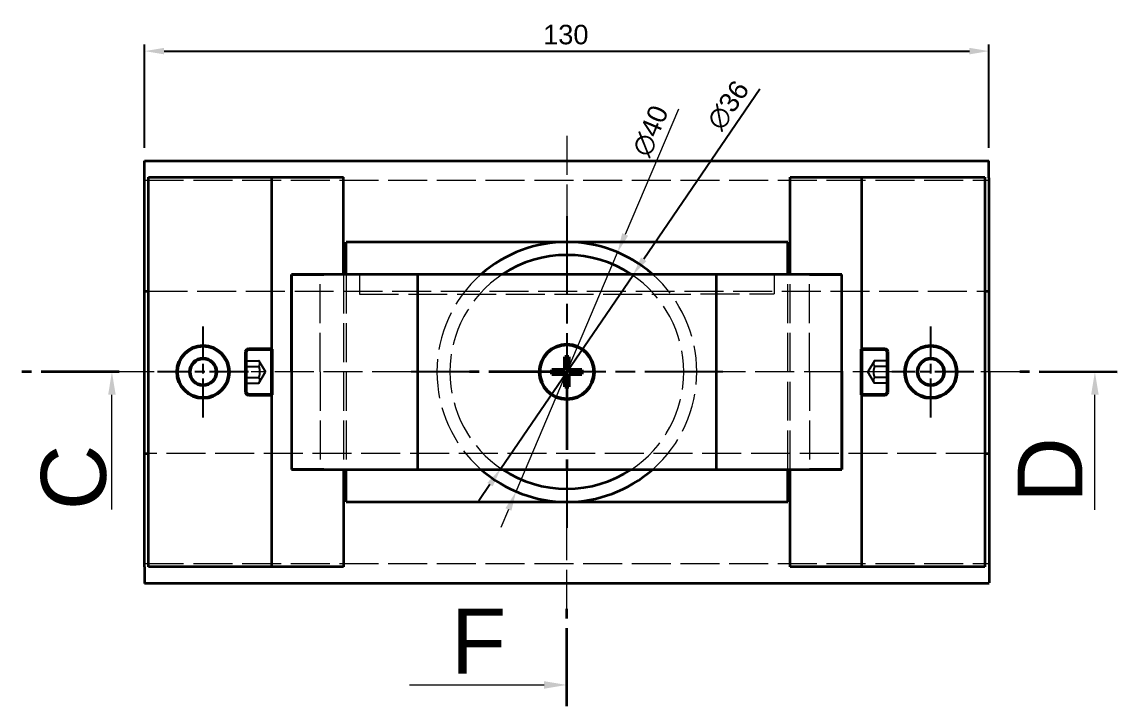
# Model space of a CAD drawing. Header units: millimetres. Extents: x 172 to 840, y -38 to 597.
# Drawn here: x 172.3 to 340.9, y 149.8 to 255.1 of the extents above; entities that cross this region are included whole.
import ezdxf

# ---------------------------------------------------------------- set-up
doc = ezdxf.new("R2010")
doc.units = ezdxf.units.MM
for name, pattern in [('3.1_Alcado_Superior$0$AM_ISO02W050', [7.5, 6, -1.5]), ('3.1_Alcado_Superior$0$AM_ISO02W050x2', [3.75, 3, -0.75]), ('3.1_Alcado_Superior$0$AM_ISO08W050', [18, 12, -1.5, 3, -1.5]), ('3.1_Alcado_Superior$0$AM_ISO08W050x2', [9, 6, -0.75, 1.5, -0.75]), ('AM_ISO02W050', [7.5, 6, -1.5]), ('AM_ISO08W050', [18, 12, -1.5, 3, -1.5])]:
    doc.linetypes.add(name, pattern=pattern)
for name, color, linetype, lineweight in [('3.1_Alcado_Superior$0$AM_0N', 7, 'Continuous', 50), ('3.1_Alcado_Superior$0$AM_3N', 6, 'AM_ISO02W050', 25), ('3.1_Alcado_Superior$0$AM_5', 3, 'Continuous', 18), ('3.1_Alcado_Superior$0$AM_7', 4, 'AM_ISO08W050', 25), ('3.1_Alcado_Superior$0$AM_7N', 4, 'AM_ISO08W050', 25), ('3.1_Alcado_Superior$0$Contorno', 7, 'Continuous', 35), ('3.1_Alcado_Superior$0$Corte_secção', 1, '3.1_Alcado_Superior$0$AM_ISO08W050', 35), ('3.1_Alcado_Superior$0$Eixos', 3, '3.1_Alcado_Superior$0$AM_ISO08W050', 18), ('3.1_Alcado_Superior$0$Invisível', 7, '3.1_Alcado_Superior$0$AM_ISO02W050', 18), ('AM_5', 3, 'Continuous', 18)]:
    doc.layers.add(name, color=color, linetype=linetype, lineweight=lineweight)
doc.styles.add('3.1_Alcado_Superior$0$Standard', font='arial.ttf')
doc.styles.get("Standard").update_dxf_attribs({"font": 'arial.ttf'})
doc.dimstyles.new('ISO-25$0', dxfattribs={"dimtxt": 3, "dimasz": 3, "dimexe": 1, "dimexo": 2, "dimgap": 1, "dimtad": 1, "dimdec": 1, "dimtxsty": 'Standard', "dimcen": 2.5, "dimadec": 0, "dimazin": 0, "dimtfac": 1, "dimtdec": 1, "dimtmove": 0, "dimatfit": 3, "dimfxl": 1, "dimarcsym": 0})
doc.dimstyles.new('ISO-25$3', dxfattribs={"dimtxt": 3, "dimasz": 3, "dimexe": 1, "dimexo": 2, "dimgap": 1, "dimtad": 1, "dimdec": 1, "dimtxsty": 'Standard', "dimcen": 2.5, "dimadec": 0, "dimazin": 0, "dimtfac": 1, "dimtdec": 1, "dimtmove": 0, "dimatfit": 3, "dimfxl": 1, "dimarcsym": 0})

# ---------------------------------------------------------------- blocks, each defined once
blk = doc.blocks.new('*D12')
at = {"layer": 'AM_5', "color": 0, "lineweight": -2, "transparency": 16777216}
for p, q in [((191.18, 235.72), (191.18, 251.63)), ((321.18, 235.72), (321.18, 251.63)), ((194.18, 250.63), (318.18, 250.63))]:
    blk.add_line(p, q, dxfattribs=at)
at = {"layer": 'AM_5', "color": 0, "transparency": 16777216}
for points in [[(194.18, 251.13), (194.18, 250.13), (191.18, 250.63)], [(318.18, 251.13), (318.18, 250.13), (321.18, 250.63)]]:
    blk.add_solid(points, dxfattribs=at)
at = {"layer": 'Defpoints', "color": 0, "transparency": 16777216}
for p in [(321.18, 250.63), (191.18, 233.72), (321.18, 233.72)]:
    blk.add_point(p, dxfattribs=at)
at = {"layer": 'AM_5', "color": 0, "transparency": 16777216, "insert": (256.03, 253.16), "char_height": 3, "attachment_point": 5}
blk.add_mtext('130', dxfattribs=at)
blk = doc.blocks.new('*D26')
at = {"layer": 'AM_5', "color": 0, "lineweight": -2, "transparency": 16777216}
for p, q in [((285.89, 244.76), (268.02, 218.58)), ((246.04, 186.37), (266.33, 216.1)), ((244.35, 183.89), (242.66, 181.41))]:
    blk.add_line(p, q, dxfattribs=at)
at = {"layer": 'AM_5', "color": 0, "transparency": 16777216}
for points in [[(267.61, 218.86), (268.44, 218.3), (266.33, 216.1)], [(243.94, 184.17), (244.76, 183.61), (246.04, 186.37)]]:
    blk.add_solid(points, dxfattribs=at)
at = {"layer": 'Defpoints', "color": 0, "transparency": 16777216}
for p in [(266.33, 216.1), (246.04, 186.37)]:
    blk.add_point(p, dxfattribs=at)
at = {"layer": 'AM_5', "color": 0, "transparency": 16777216, "insert": (281.03, 242.29), "char_height": 3, "attachment_point": 5, "rotation": 55.6909}
blk.add_mtext('∅36', dxfattribs=at)

msp = doc.modelspace()

# ---------------------------------------------------------------- linework, layer by layer
at = {"layer": '3.1_Alcado_Superior$0$AM_0N'}
for p, q in [((206.79, 198.14), (206.79, 204.34)), ((207.19, 204.74), (210.79, 204.74)), ((210.79, 203.24), (210.79, 204.74)), ((305.15, 204.74), (301.55, 204.74)), ((301.55, 204.74), (301.55, 203.24)), ((305.55, 204.34), (305.55, 198.14)), ((210.79, 199.24), (210.79, 203.24)), ((255.86, 203.54), (256.52, 203.54)), ((255.86, 201.57), (255.86, 203.54)), ((256.52, 201.57), (256.52, 203.54)), ((301.55, 203.24), (301.55, 199.24)), ((253.89, 201.57), (253.89, 200.91)), ((253.89, 201.57), (255.86, 201.57)), ((253.89, 200.91), (255.86, 200.91)), ((255.86, 198.94), (255.86, 200.91)), ((256.52, 201.57), (258.49, 201.57)), ((256.52, 198.94), (256.52, 200.91)), ((256.52, 200.91), (258.49, 200.91)), ((258.49, 201.57), (258.49, 200.91)), ((210.79, 197.74), (210.79, 199.24)), ((301.55, 199.24), (301.55, 197.74)), ((207.19, 197.74), (210.79, 197.74)), ((255.86, 198.94), (256.52, 198.94)), ((305.15, 197.74), (301.55, 197.74))]:
    msp.add_line(p, q, dxfattribs=at)
for centre, radius in [((200.19, 201.24), 4), ((256.19, 201.24), 4.2), ((312.23, 201.24), 4), ((200.19, 201.24), 2.05), ((312.23, 201.24), 2.05)]:
    msp.add_circle(centre, radius, dxfattribs=at)
for centre, start, end in [((207.19, 204.34), 90, 180), ((305.15, 204.34), 0, 90), ((207.19, 198.14), 180, 270), ((305.15, 198.14), 270, 0)]:
    msp.add_arc(centre, 0.4, start, end, dxfattribs=at)
at = {"layer": '3.1_Alcado_Superior$0$AM_3N', "linetype": '3.1_Alcado_Superior$0$AM_ISO02W050x2'}
for p, q in [((206.79, 202.97), (208.79, 202.97)), ((208.79, 202.97), (209.79, 201.24)), ((303.55, 202.97), (302.55, 201.24)), ((305.55, 202.97), (303.55, 202.97)), ((206.79, 202.1), (208.79, 202.1)), ((208.79, 199.5), (209.79, 201.24)), ((303.55, 199.5), (302.55, 201.24)), ((305.55, 202.1), (303.55, 202.1)), ((206.79, 200.37), (208.79, 200.37)), ((206.79, 199.5), (208.79, 199.5)), ((305.55, 200.37), (303.55, 200.37)), ((305.55, 199.5), (303.55, 199.5))]:
    msp.add_line(p, q, dxfattribs=at)
for centre, radius, start, end in [((208.23, 202.54), 0.705, 322.1211, 37.8789), ((304.11, 202.54), 0.705, 142.1211, 217.8789), ((206.34, 201.24), 2.6, 340.5288, 19.4712), ((306, 201.24), 2.6, 160.5288, 199.4712), ((208.23, 199.94), 0.705, 322.1211, 37.8789), ((304.11, 199.94), 0.705, 142.1211, 217.8789)]:
    msp.add_arc(centre, radius, start, end, dxfattribs=at)
at = {"layer": '3.1_Alcado_Superior$0$AM_5'}
for p, q in [((186.15, 180.06), (186.15, 197.74)), ((337.49, 180.03), (337.49, 197.73)), ((231.96, 153.05), (237.82, 153.05)), ((237.82, 153.05), (252.68, 153.05))]:
    msp.add_line(p, q, dxfattribs=at)
at = {"layer": '3.1_Alcado_Superior$0$AM_5', "linetype": 'Continuous'}
for points in [[(186.73, 197.74), (185.57, 197.74), (186.15, 201.24)], [(338.07, 197.73), (336.91, 197.73), (337.49, 201.23)], [(252.68, 152.47), (252.68, 153.63), (256.18, 153.05)]]:
    msp.add_trace(points, dxfattribs=at)
at = {"layer": '3.1_Alcado_Superior$0$AM_7'}
for p, q in [((256.21, 225.22), (256.21, 201.24)), ((241.19, 201.24), (232.23, 201.24)), ((280.2, 201.24), (256.21, 201.24)), ((256.19, 186.24), (256.21, 177.25))]:
    msp.add_line(p, q, dxfattribs=at)
at = {"layer": '3.1_Alcado_Superior$0$AM_7N', "linetype": '3.1_Alcado_Superior$0$AM_ISO08W050x2'}
for p, q in [((200.19, 194.24), (200.19, 208.24)), ((312.23, 194.24), (312.23, 208.24)), ((207.19, 201.24), (193.19, 201.24)), ((318.84, 201.24), (306.21, 201.24))]:
    msp.add_line(p, q, dxfattribs=at)
at = {"layer": '3.1_Alcado_Superior$0$Contorno'}
for p, q in [((191.18, 233.72), (321.18, 233.72)), ((191.18, 231.12), (191.18, 233.72)), ((321.18, 231.12), (321.18, 233.72)), ((191.19, 171.24), (191.19, 231.24)), ((191.79, 231.24), (221.79, 231.24)), ((191.79, 171.24), (191.79, 231.24)), ((210.79, 171.24), (210.79, 231.24)), ((221.79, 216.24), (221.79, 231.24)), ((290.55, 231.24), (320.55, 231.24)), ((290.55, 216.24), (290.55, 231.24)), ((301.55, 231.24), (301.55, 171.24)), ((320.55, 231.24), (320.55, 171.24)), ((321.18, 231.12), (321.18, 213.62)), ((290.19, 221.24), (222.19, 221.24)), ((222.19, 216.24), (222.19, 221.24)), ((290.19, 216.24), (290.19, 221.24)), ((213.79, 201.24), (213.79, 216.24)), ((213.79, 216.24), (218.79, 216.24)), ((298.55, 216.24), (213.82, 216.24)), ((213.82, 216.24), (213.82, 186.24)), ((233.19, 216.24), (233.19, 186.24)), ((279.19, 216.24), (279.19, 186.24)), ((293.55, 216.24), (298.55, 216.24)), ((298.55, 201.24), (298.55, 216.24)), ((298.55, 186.24), (298.55, 216.24)), ((321.18, 213.62), (321.19, 188.76)), ((213.79, 201.24), (213.79, 186.24)), ((298.55, 201.24), (298.55, 186.24)), ((321.19, 188.76), (321.19, 171.26)), ((218.79, 186.24), (213.79, 186.24)), ((213.82, 186.24), (298.55, 186.24)), ((221.79, 186.24), (221.79, 171.24)), ((222.19, 181.24), (222.19, 186.24)), ((290.19, 181.24), (290.19, 186.24)), ((290.55, 171.24), (290.55, 186.24)), ((298.55, 186.24), (293.55, 186.24)), ((222.19, 181.24), (290.19, 181.24)), ((191.19, 171.26), (191.19, 168.66)), ((221.79, 171.24), (191.79, 171.24)), ((320.55, 171.24), (290.55, 171.24)), ((321.19, 171.36), (321.19, 168.76)), ((321.19, 168.66), (191.19, 168.66))]:
    msp.add_line(p, q, dxfattribs=at)
at = {"layer": '3.1_Alcado_Superior$0$Contorno', "linetype": '3.1_Alcado_Superior$0$AM_ISO02W050'}
for p, q in [((191.2, 213.68), (191.79, 213.68)), ((320.55, 213.68), (321.18, 213.68)), ((191.2, 188.68), (191.79, 188.68)), ((320.55, 188.68), (321.19, 188.68))]:
    msp.add_line(p, q, dxfattribs=at)
at = {"layer": '3.1_Alcado_Superior$0$Contorno'}
for radius, start, end in [(20, 48.5904, 131.4096), (18, 56.4427, 123.5573), (20, 228.5904, 311.4096), (18, 236.4427, 303.5573)]:
    msp.add_arc((256.19, 201.24), radius, start, end, dxfattribs=at)
at = {"layer": '3.1_Alcado_Superior$0$Corte_secção'}
for p, q in [((187.25, 201.24), (172.29, 201.24)), ((256.19, 201.24), (241.19, 201.24)), ((256.19, 201.24), (256.19, 186.24)), ((340.91, 201.22), (325.95, 201.24)), ((256.18, 149.8), (256.19, 164.75))]:
    msp.add_line(p, q, dxfattribs=at)
at = {"layer": '3.1_Alcado_Superior$0$Eixos', "linetype": '3.1_Alcado_Superior$0$AM_ISO02W050'}
for p, q in [((256.19, 237.6), (256.21, 225.22)), ((192.68, 201.24), (187.25, 201.24)), ((232.23, 201.24), (207.57, 201.24)), ((306.21, 201.24), (280.2, 201.24)), ((325.95, 201.24), (318.84, 201.24)), ((325.95, 201.24), (325.95, 201.24)), ((256.19, 164.75), (256.21, 177.25))]:
    msp.add_line(p, q, dxfattribs=at)
at = {"layer": '3.1_Alcado_Superior$0$Invisível'}
for p, q in [((191.18, 213.62), (191.18, 231.12)), ((191.19, 230.74), (321.19, 230.74)), ((218.19, 201.24), (218.19, 216.24)), ((221.79, 216.24), (221.79, 186.24)), ((222.19, 216.24), (222.19, 186.24)), ((290.19, 186.24), (290.19, 216.24)), ((290.55, 186.24), (290.55, 216.24)), ((293.55, 201.24), (293.55, 216.24)), ((191.79, 213.68), (320.55, 213.68)), ((218.19, 201.24), (218.19, 186.24)), ((293.55, 201.24), (293.55, 186.24)), ((320.55, 188.68), (191.79, 188.68)), ((191.19, 171.74), (321.19, 171.74))]:
    msp.add_line(p, q, dxfattribs=at)
at = {"layer": '3.1_Alcado_Superior$0$Invisível', "linetype": '3.1_Alcado_Superior$0$AM_ISO02W050'}
for p, q in [((224.29, 216.24), (224.29, 213.19)), ((288.1, 216.24), (288.1, 213.25)), ((224.29, 213.19), (288.1, 213.25))]:
    msp.add_line(p, q, dxfattribs=at)
at = {"layer": '3.1_Alcado_Superior$0$Invisível'}
for radius, start, end in [(20, 131.4096, 228.5904), (18, 123.5573, 236.4427), (18, 303.5573, 56.4427), (20, 311.4096, 48.5904)]:
    msp.add_arc((256.19, 201.24), radius, start, end, dxfattribs=at)
at = {"layer": 'AM_5'}
for p, q in [((273.36, 241.71), (265.17, 222.41)), ((248.37, 182.83), (264, 219.65)), ((247.2, 180.06), (246.03, 177.3))]:
    msp.add_line(p, q, dxfattribs=at)
for points in [[(264.71, 222.6), (265.63, 222.21), (264, 219.65)], [(246.74, 180.26), (247.66, 179.87), (248.37, 182.83)]]:
    msp.add_solid(points, dxfattribs=at)

# ---------------------------------------------------------------- texts
at = {"layer": '3.1_Alcado_Superior$0$AM_5', "color": 2, "char_height": 3.5, "rotation": 90, "style": '3.1_Alcado_Superior$0$Standard'}
for s, insert, attachment_point in [('{\\H2.85714x;C}', (185.37, 190.04), 9), ('{\\H2.85714x;D}', (335.58, 181.11), 7)]:
    msp.add_mtext(s, dxfattribs=dict(at, insert=insert, attachment_point=attachment_point))
at = {"layer": '3.1_Alcado_Superior$0$AM_5', "color": 2, "linetype": '3.1_Alcado_Superior$0$AM_ISO02W050', "insert": (246.85, 154.8), "char_height": 10, "attachment_point": 9, "style": '3.1_Alcado_Superior$0$Standard'}
msp.add_mtext('F', dxfattribs=at)
at = {"layer": 'AM_5', "insert": (269.09, 238.34), "char_height": 3, "attachment_point": 5, "rotation": 67.004}
msp.add_mtext('∅40', dxfattribs=at)

# ---------------------------------------------------------------- dimensions: what is measured, and where the dimension line sits
at = {"layer": 'AM_5'}
dim = msp.add_linear_dim(base=(321.18, 250.63), p1=(191.18, 233.72), p2=(321.18, 233.72), dimstyle='ISO-25$0', dxfattribs=at)
dim.commit()
dim.dimension.update_dxf_attribs({"geometry": '*D12', "text_midpoint": (256.03, 250.63), "dimtype": 160})
dim = msp.add_diameter_dim_2p(p1=(246.04, 186.37), p2=(266.33, 216.1), dimstyle='ISO-25$3', override={"dimpost": ''}, dxfattribs=at)
dim.commit()
dim.dimension.update_dxf_attribs({"geometry": '*D26', "text_midpoint": (283.19, 240.81), "dimtype": 163})

doc.saveas('drawing.dxf')
